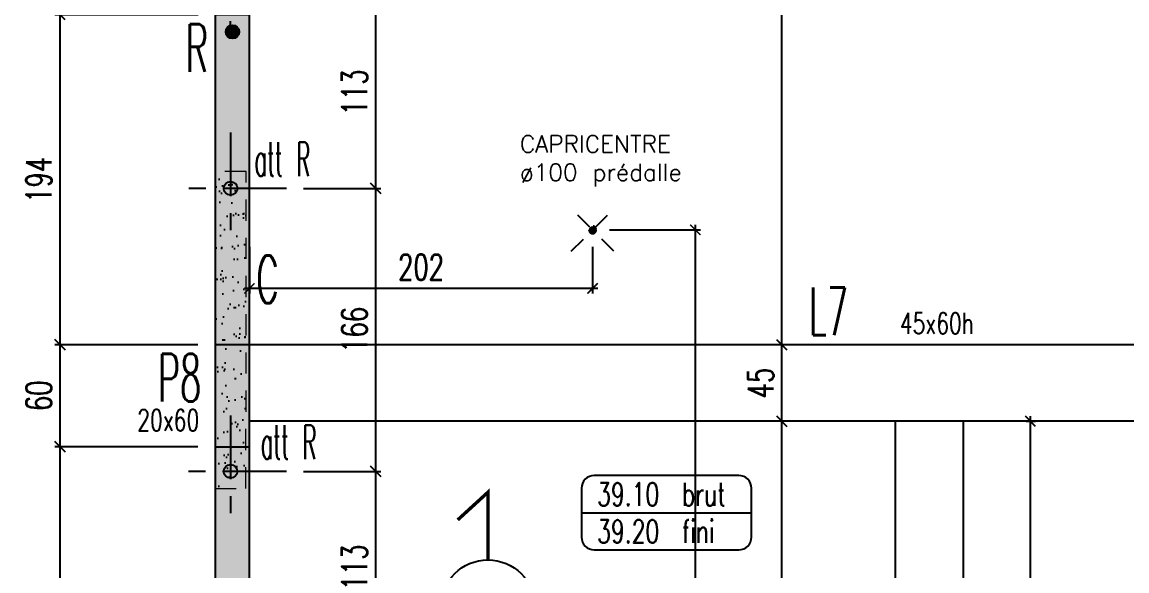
# Model space of a CAD drawing. Extents: x 308 to 787, y -199 to -146.
# Drawn here: x 322.97 to 329.46, y -173.37 to -170.14 of the extents above; entities that cross this region are included whole.
import ezdxf

# ---------------------------------------------------------------- set-up
doc = ezdxf.new("R2010")
doc.units = 0
doc.header["$LTSCALE"] = 0.5
doc.header["$MEASUREMENT"] = 0
for name, pattern in [('AXES2', [1.125, 0.75, -0.125, 0.125, -0.125]), ('CACHE', [0.375, 0.25, -0.125]), ('CONTINU', [0]), ('DISCONTINU2', [0.375, 0.25, -0.125])]:
    doc.linetypes.add(name, pattern=pattern)
doc.layers.get('0').update_dxf_attribs({"linetype": 'CONTINUOUS'})
doc.layers.get('DEFPOINTS').update_dxf_attribs({"linetype": 'CONTINUOUS'})
for name, color, linetype in [('_ SERTI RESERVATION', 210, 'CACHE'), ('AXES', 6, 'AXES2'), ('COTATION', 7, 'CONTINUOUS'), ('ELFOATTR', 7, 'CONTINUOUS'), ('HABILLAGE', 7, 'CONTINUOUS'), ('MURS', 3, 'CONTINUOUS'), ('PLANCHER', 7, 'CONTINUOUS'), ('POCHAGE', 254, 'CONTINUOUS'), ('POTEAUX', 1, 'CONTINUOUS'), ('POUTRES', 2, 'CONTINUOUS'), ('RAID', 1, 'CONTINUOUS'), ('RDC', 7, 'DISCONTINU2'), ('REPERAGE', 4, 'CONTINUOUS'), ('REPERE-CHAI', 4, 'CONTINUOUS'), ('REPERE-POT', 4, 'CONTINUOUS'), ('REPERE-POUT', 4, 'CONTINUOUS'), ('REPERE-RAID', 4, 'CONTINUOUS')]:
    doc.layers.add(name, color=color, linetype=linetype)
doc.styles.add('ROMANS8', font='romans.shx', dxfattribs={"width": 0.7})
doc.styles.get("Standard").update_dxf_attribs({"font": 'txt.shx'})
doc.dimstyles.new('COT50 cm', dxfattribs={"dimtxt": 0.15, "dimasz": 0.06, "dimexe": 0.03, "dimexo": 0.1, "dimgap": 0.05, "dimtad": 1, "dimdec": 0, "dimlfac": 100, "dimzin": 0, "dimdsep": 46, "dimtxsty": 'ROMANS8', "dimblk1": 'OBLIQUE', "dimblk2": 'OBLIQUE', "dimsah": 1, "dimcen": 0.03, "dimdle": 0.03, "dimclrt": 1, "dimadec": 0, "dimazin": 0, "dimtfac": 1, "dimtdec": 0, "dimtmove": 0, "dimatfit": 3, "dimfxl": 0, "dimtolj": 1, "dimtzin": 0, "dimlwd": -1, "dimlwe": -1, "dimarcsym": 0})

# ---------------------------------------------------------------- blocks, each defined once
blk = doc.blocks.new('139')
at = {"layer": 'HABILLAGE', "color": 7}
blk.add_line((-0.6648, 0), (0.6648, 0), dxfattribs=at)
at = {"layer": 'HABILLAGE'}
blk.add_lwpolyline([(-0.5648, -0.291), (0.5648, -0.291, 0.414214), (0.6648, -0.191), (0.6648, 0.191, 0.414214), (0.5648, 0.291), (-0.5648, 0.291, 0.414214), (-0.6648, 0.191), (-0.6648, -0.191, 0.414214)], format="xyb", close=True, dxfattribs=at)
at = {"layer": 'HABILLAGE', "color": 1, "width": 0.7}
for s, p in [('brut', (0.1215, 0.054)), ('fini', (0.1215, -0.237))]:
    blk.add_text(s, height=0.18, dxfattribs=at).set_placement(p)
for tag, p in [('NIVBRUT', (-0.5425, 0.054)), ('NIVFINI', (-0.5425, -0.237))]:
    blk.add_attdef(tag, p, '', height=0.18, dxfattribs=at)
blk = doc.blocks.new('_Oblique')
at = {"layer": 'COTATION', "color": 0, "lineweight": -2}
blk.add_line((-0.5, -0.5), (0.5, 0.5), dxfattribs=at)
blk = doc.blocks.new('*D139')
at = {"layer": 'COTATION', "color": 0, "transparency": 16777216}
for p, q in [((323.9992, -172.6412), (323.1585, -172.6412)), ((323.1885, -177.3963), (323.1885, -172.6112)), ((323.999, -177.3663), (323.1585, -177.3663))]:
    blk.add_line(p, q, dxfattribs=at)
at = {"layer": 'DEFPOINTS', "color": 0, "transparency": 16777216}
for p in [(323.1885, -172.6412), (324.0992, -172.6412), (324.099, -177.3663)]:
    blk.add_point(p, dxfattribs=at)
at = {"layer": 'COTATION', "color": 0, "transparency": 16777216, "xscale": 0.06, "yscale": 0.06, "zscale": 0.06}
for p, rotation in [((323.1885, -172.6412), 90), ((323.1885, -177.3663), 270)]:
    blk.add_blockref('_Oblique', p, dxfattribs=dict(at, rotation=rotation))
at = {"layer": 'COTATION', "color": 1, "transparency": 16777216, "insert": (323.0635, -175.0038), "char_height": 0.15, "attachment_point": 5, "rotation": 90, "style": 'ROMANS8'}
blk.add_mtext('\\A1;473', dxfattribs=at)
blk = doc.blocks.new('*D140')
at = {"layer": 'COTATION', "color": 0, "transparency": 16777216}
for p, q in [((323.9992, -172.0412), (323.1585, -172.0412)), ((323.1885, -172.6712), (323.1885, -172.0112)), ((323.9992, -172.6412), (323.1585, -172.6412))]:
    blk.add_line(p, q, dxfattribs=at)
at = {"layer": 'DEFPOINTS', "color": 0, "transparency": 16777216}
for p in [(323.1885, -172.0412), (324.0992, -172.0412), (324.0992, -172.6412)]:
    blk.add_point(p, dxfattribs=at)
at = {"layer": 'COTATION', "color": 0, "transparency": 16777216, "xscale": 0.06, "yscale": 0.06, "zscale": 0.06}
for p, rotation in [((323.1885, -172.0412), 90), ((323.1885, -172.6412), 270)]:
    blk.add_blockref('_Oblique', p, dxfattribs=dict(at, rotation=rotation))
at = {"layer": 'COTATION', "color": 1, "transparency": 16777216, "insert": (323.0635, -172.3412), "char_height": 0.15, "attachment_point": 5, "rotation": 90, "style": 'ROMANS8'}
blk.add_mtext('\\A1;60', dxfattribs=at)
blk = doc.blocks.new('*D141')
at = {"layer": 'COTATION', "color": 0, "transparency": 16777216}
for p, q in [((323.9997, -170.1007), (323.1585, -170.1007)), ((323.1885, -172.0712), (323.1885, -170.0707)), ((323.9992, -172.0412), (323.1585, -172.0412))]:
    blk.add_line(p, q, dxfattribs=at)
at = {"layer": 'DEFPOINTS', "color": 0, "transparency": 16777216}
for p in [(323.1885, -170.1007), (324.0997, -170.1007), (324.0992, -172.0412)]:
    blk.add_point(p, dxfattribs=at)
at = {"layer": 'COTATION', "color": 0, "transparency": 16777216, "xscale": 0.06, "yscale": 0.06, "zscale": 0.06}
for p, rotation in [((323.1885, -170.1007), 90), ((323.1885, -172.0412), 270)]:
    blk.add_blockref('_Oblique', p, dxfattribs=dict(at, rotation=rotation))
at = {"layer": 'COTATION', "color": 1, "transparency": 16777216, "insert": (323.0635, -171.071), "char_height": 0.15, "attachment_point": 5, "rotation": 90, "style": 'ROMANS8'}
blk.add_mtext('\\A1;194', dxfattribs=at)
blk = doc.blocks.new('*D148')
at = {"layer": 'COTATION', "color": 0, "transparency": 16777216}
for p, q in [((325.0443, -173.9461), (325.0443, -172.7562)), ((324.6192, -172.7862), (325.0743, -172.7862)), ((324.6191, -173.9161), (325.0743, -173.9161))]:
    blk.add_line(p, q, dxfattribs=at)
at = {"layer": 'DEFPOINTS', "color": 0, "transparency": 16777216}
for p in [(324.5192, -172.7862), (325.0443, -172.7862), (324.5191, -173.9161)]:
    blk.add_point(p, dxfattribs=at)
at = {"layer": 'COTATION', "color": 0, "transparency": 16777216, "xscale": 0.06, "yscale": 0.06, "zscale": 0.06}
for p, rotation in [((325.0443, -172.7862), 90), ((325.0443, -173.9161), 270)]:
    blk.add_blockref('_Oblique', p, dxfattribs=dict(at, rotation=rotation))
at = {"layer": 'COTATION', "color": 1, "transparency": 16777216, "insert": (324.9193, -173.3511), "char_height": 0.15, "attachment_point": 5, "rotation": 90, "style": 'ROMANS8'}
blk.add_mtext('\\A1;113', dxfattribs=at)
blk = doc.blocks.new('*D149')
at = {"layer": 'COTATION', "color": 0, "transparency": 16777216}
for p, q in [((324.6194, -171.1213), (325.0743, -171.1213)), ((325.0443, -172.8162), (325.0443, -171.0913)), ((324.6192, -172.7862), (325.0743, -172.7862))]:
    blk.add_line(p, q, dxfattribs=at)
at = {"layer": 'DEFPOINTS', "color": 0, "transparency": 16777216}
for p in [(324.5194, -171.1213), (325.0443, -171.1213), (324.5192, -172.7862)]:
    blk.add_point(p, dxfattribs=at)
at = {"layer": 'COTATION', "color": 0, "transparency": 16777216, "xscale": 0.06, "yscale": 0.06, "zscale": 0.06}
for p, rotation in [((325.0443, -171.1213), 90), ((325.0443, -172.7862), 270)]:
    blk.add_blockref('_Oblique', p, dxfattribs=dict(at, rotation=rotation))
at = {"layer": 'COTATION', "color": 1, "transparency": 16777216, "insert": (324.9193, -171.9537), "char_height": 0.15, "attachment_point": 5, "rotation": 90, "style": 'ROMANS8'}
blk.add_mtext('\\A1;166', dxfattribs=at)
blk = doc.blocks.new('*D150')
at = {"layer": 'COTATION', "color": 0, "transparency": 16777216}
for p, q in [((325.0443, -171.1513), (325.0443, -169.9613)), ((324.6194, -169.9913), (325.0743, -169.9913)), ((324.6194, -171.1213), (325.0743, -171.1213))]:
    blk.add_line(p, q, dxfattribs=at)
at = {"layer": 'DEFPOINTS', "color": 0, "transparency": 16777216}
for p in [(324.5194, -169.9913), (325.0443, -169.9913), (324.5194, -171.1213)]:
    blk.add_point(p, dxfattribs=at)
at = {"layer": 'COTATION', "color": 0, "transparency": 16777216, "xscale": 0.06, "yscale": 0.06, "zscale": 0.06}
for p, rotation in [((325.0443, -169.9913), 90), ((325.0443, -171.1213), 270)]:
    blk.add_blockref('_Oblique', p, dxfattribs=dict(at, rotation=rotation))
at = {"layer": 'COTATION', "color": 1, "transparency": 16777216, "insert": (324.9193, -170.5563), "char_height": 0.15, "attachment_point": 5, "rotation": 90, "style": 'ROMANS8'}
blk.add_mtext('\\A1;113', dxfattribs=at)
blk = doc.blocks.new('*D162')
at = {"layer": 'COTATION', "color": 0, "transparency": 16777216}
for p, q in [((327.4867, -172.4914), (327.402, -172.4914)), ((327.432, -174.8863), (327.432, -172.4614)), ((327.44, -174.8563), (327.402, -174.8563))]:
    blk.add_line(p, q, dxfattribs=at)
at = {"layer": 'DEFPOINTS', "color": 0, "transparency": 16777216}
for p in [(327.432, -172.4914), (327.5867, -172.4914), (327.54, -174.8563)]:
    blk.add_point(p, dxfattribs=at)
at = {"layer": 'COTATION', "color": 0, "transparency": 16777216, "xscale": 0.06, "yscale": 0.06, "zscale": 0.06}
for p, rotation in [((327.432, -172.4914), 90), ((327.432, -174.8563), 270)]:
    blk.add_blockref('_Oblique', p, dxfattribs=dict(at, rotation=rotation))
at = {"layer": 'COTATION', "color": 1, "transparency": 16777216, "insert": (327.307, -173.6738), "char_height": 0.15, "attachment_point": 5, "rotation": 90, "style": 'ROMANS8'}
blk.add_mtext('\\A1;236', dxfattribs=at)
blk = doc.blocks.new('*D163')
at = {"layer": 'COTATION', "color": 0, "transparency": 16777216}
for p, q in [((327.6382, -172.0414), (327.402, -172.0414)), ((327.432, -172.5214), (327.432, -172.0114)), ((327.4867, -172.4914), (327.402, -172.4914))]:
    blk.add_line(p, q, dxfattribs=at)
at = {"layer": 'DEFPOINTS', "color": 0, "transparency": 16777216}
for p in [(327.432, -172.0414), (327.7382, -172.0414), (327.5867, -172.4914)]:
    blk.add_point(p, dxfattribs=at)
at = {"layer": 'COTATION', "color": 0, "transparency": 16777216, "xscale": 0.06, "yscale": 0.06, "zscale": 0.06}
for p, rotation in [((327.432, -172.0414), 90), ((327.432, -172.4914), 270)]:
    blk.add_blockref('_Oblique', p, dxfattribs=dict(at, rotation=rotation))
at = {"layer": 'COTATION', "color": 1, "transparency": 16777216, "insert": (327.307, -172.2664), "char_height": 0.15, "attachment_point": 5, "rotation": 90, "style": 'ROMANS8'}
blk.add_mtext('\\A1;45', dxfattribs=at)
blk = doc.blocks.new('*D164')
at = {"layer": 'COTATION', "color": 0, "transparency": 16777216}
for p, q in [((327.669, -166.1413), (327.402, -166.1413)), ((327.432, -172.0714), (327.432, -166.1113)), ((327.6382, -172.0414), (327.402, -172.0414))]:
    blk.add_line(p, q, dxfattribs=at)
at = {"layer": 'DEFPOINTS', "color": 0, "transparency": 16777216}
for p in [(327.432, -166.1413), (327.769, -166.1413), (327.7382, -172.0414)]:
    blk.add_point(p, dxfattribs=at)
at = {"layer": 'COTATION', "color": 0, "transparency": 16777216, "xscale": 0.06, "yscale": 0.06, "zscale": 0.06}
for p, rotation in [((327.432, -166.1413), 90), ((327.432, -172.0414), 270)]:
    blk.add_blockref('_Oblique', p, dxfattribs=dict(at, rotation=rotation))
at = {"layer": 'COTATION', "color": 1, "transparency": 16777216, "insert": (327.307, -169.0913), "char_height": 0.15, "attachment_point": 5, "rotation": 90, "style": 'ROMANS8'}
blk.add_mtext('\\A1;590', dxfattribs=at)
blk = doc.blocks.new('*D174')
at = {"layer": 'COTATION', "color": 0, "transparency": 16777216}
for p, q in [((328.8688, -172.4914), (328.9238, -172.4914)), ((328.8938, -175.0963), (328.8938, -172.4614)), ((328.6818, -175.0663), (328.9238, -175.0663))]:
    blk.add_line(p, q, dxfattribs=at)
at = {"layer": 'DEFPOINTS', "color": 0, "transparency": 16777216}
for p in [(328.7688, -172.4914), (328.8938, -172.4914), (328.5818, -175.0663)]:
    blk.add_point(p, dxfattribs=at)
at = {"layer": 'COTATION', "color": 0, "transparency": 16777216, "xscale": 0.06, "yscale": 0.06, "zscale": 0.06}
for p, rotation in [((328.8938, -172.4914), 90), ((328.8938, -175.0663), 270)]:
    blk.add_blockref('_Oblique', p, dxfattribs=dict(at, rotation=rotation))
at = {"layer": 'COTATION', "color": 1, "transparency": 16777216, "insert": (328.7688, -173.7788), "char_height": 0.15, "attachment_point": 5, "rotation": 90, "style": 'ROMANS8'}
blk.add_mtext('\\A1;257', dxfattribs=at)
blk = doc.blocks.new('A$C6B096A38')
at = {"layer": 'POCHAGE'}
h = blk.add_hatch(dxfattribs=at)
h.set_pattern_fill('AR-SAND', color=0, scale=0.07)
h.set_pattern_definition([(37.5, (-513.79323, 160.44126), (-0.004409535, 0.134877664), [0, -0.1064, 0, -0.119, 0, -0.11375]), (7.5, (-513.79323, 160.44126), (0.12388437, 0.197550225), [0, -0.0574, 0, -0.0959, 0, -0.03675]), (327.5, (-513.87933, 160.44126), (0.21798993, 0.000396134), [0, -0.035, 0, -0.126, 0, -0.1645]), (317.5, (-513.87933, 160.44126), (0.21042886, 0.06143729), [0, -0.0175, 0, -0.0826, 0, -0.0945])])
h.paths.add_polyline_path([(-21.8143, -10.58), (-21.9966, -10.58), (-21.9966, -12.4448), (-21.8145, -12.445)])
at = {"layer": 'AXES', "color": 1}
for p, q in [((-21.9069, -9.2211), (-21.9069, -9.8789)), ((-21.9053, -10.3511), (-21.9053, -11.0089)), ((-21.5764, -10.68), (-22.2342, -10.68)), ((-21.9056, -12.016), (-21.9056, -12.6738)), ((-21.5767, -12.3449), (-22.2344, -12.3449))]:
    blk.add_line(p, q, dxfattribs=at)
at = {"layer": 'RAID'}
for centre in [(-21.9053, -10.68), (-21.9056, -12.3449)]:
    blk.add_circle(centre, 0.04, dxfattribs=at)
at = {"layer": 'RDC', "linetype": 'CACHE', "lineweight": 15}
blk.add_lwpolyline([(-21.8143, -10.58), (-21.9966, -10.58), (-21.9966, -12.4448), (-21.8145, -12.445)], close=True, dxfattribs=at)
blk = doc.blocks.new('Ldouille')
h = blk.add_hatch(color=256)
h.dxf.hatch_style = 1
h.paths.add_polyline_path([(8.8, 0, 1), (-8.8, 0, 1)])
for p, q in [((-50, 50), (50, -50)), ((50, 50), (-50, -50))]:
    blk.add_line(p, q)
blk.add_circle((0, 0), 8.82)
at = {"layer": 'ELFOATTR', "flags": 11}
for tag, p in [('LUM', (45.3, -4.4, 0)), ('NOM', (45.3, -21.2, 0))]:
    blk.add_attdef(tag, p, '', height=10, dxfattribs=at)
blk = doc.blocks.new('_ArchTick')
at = {"color": 0, "linetype": 'ByBlock', "const_width": 0.15}
blk.add_lwpolyline([(-0.5, -0.5), (0.5, 0.5)], dxfattribs=at)
blk = doc.blocks.new('*D1033')
at = {"layer": '_ SERTI RESERVATION', "color": 0, "linetype": 'CONTINU', "transparency": 16777216}
for p, q in [((324.3018, -171.4652), (324.3018, -171.7397)), ((326.3191, -171.4654), (326.3191, -171.7397)), ((326.3491, -171.7097), (324.2718, -171.7097))]:
    blk.add_line(p, q, dxfattribs=at)
at = {"layer": 'DEFPOINTS', "color": 0, "linetype": 'CONTINU', "transparency": 16777216}
for p in [(324.3018, -171.3652), (326.3191, -171.3654), (324.3018, -171.7097)]:
    blk.add_point(p, dxfattribs=at)
at = {"layer": '_ SERTI RESERVATION', "color": 0, "linetype": 'CONTINU', "transparency": 16777216, "xscale": 0.06, "yscale": 0.06, "zscale": 0.06, "rotation": 180}
blk.add_blockref('_ArchTick', (324.3018, -171.7097), dxfattribs=at)
at = {"layer": '_ SERTI RESERVATION', "color": 0, "linetype": 'CONTINU', "transparency": 16777216, "xscale": 0.06, "yscale": 0.06, "zscale": 0.06}
blk.add_blockref('_ArchTick', (326.3191, -171.7097), dxfattribs=at)
at = {"layer": '_ SERTI RESERVATION', "linetype": 'CONTINU', "transparency": 16777216, "insert": (325.3105, -171.5847), "char_height": 0.15, "attachment_point": 5, "style": 'ROMANS8'}
blk.add_mtext('\\A1;202', dxfattribs=at)
blk = doc.blocks.new('*D1034')
at = {"layer": '_ SERTI RESERVATION', "color": 0, "linetype": 'CONTINU', "transparency": 16777216}
for p, q in [((326.923, -171.3354), (326.923, -177.4963)), ((326.4191, -171.3654), (326.953, -171.3654)), ((326.4191, -177.4663), (326.953, -177.4663))]:
    blk.add_line(p, q, dxfattribs=at)
at = {"layer": 'DEFPOINTS', "color": 0, "linetype": 'CONTINU', "transparency": 16777216}
for p in [(326.3191, -171.3654), (326.3191, -177.4663), (326.923, -177.4663)]:
    blk.add_point(p, dxfattribs=at)
at = {"layer": '_ SERTI RESERVATION', "color": 0, "linetype": 'CONTINU', "transparency": 16777216, "xscale": 0.06, "yscale": 0.06, "zscale": 0.06}
for p, rotation in [((326.923, -171.3654), 90), ((326.923, -177.4663), 270)]:
    blk.add_blockref('_ArchTick', p, dxfattribs=dict(at, rotation=rotation))
at = {"layer": '_ SERTI RESERVATION', "linetype": 'CONTINU', "transparency": 16777216, "insert": (326.798, -174.5527), "char_height": 0.15, "attachment_point": 5, "rotation": 90, "style": 'ROMANS8'}
blk.add_mtext('\\A1;610', dxfattribs=at)
blk = doc.blocks.new('*D1142')
at = {"layer": '_ SERTI RESERVATION', "color": 0, "linetype": 'CONTINU', "transparency": 16777216}
for p, q in [((330.6081, -171.3063), (330.6081, -168.7987)), ((328.8773, -168.8287), (330.6381, -168.8287)), ((331.4562, -171.2763), (330.5781, -171.2763))]:
    blk.add_line(p, q, dxfattribs=at)
at = {"layer": 'DEFPOINTS', "color": 0, "linetype": 'CONTINU', "transparency": 16777216}
for p in [(328.7773, -168.8287), (330.6081, -168.8287), (331.5562, -171.2763)]:
    blk.add_point(p, dxfattribs=at)
at = {"layer": '_ SERTI RESERVATION', "color": 0, "linetype": 'CONTINU', "transparency": 16777216, "xscale": 0.06, "yscale": 0.06, "zscale": 0.06}
for p, rotation in [((330.6081, -168.8287), 90), ((330.6081, -171.2763), 270)]:
    blk.add_blockref('_ArchTick', p, dxfattribs=dict(at, rotation=rotation))
at = {"layer": '_ SERTI RESERVATION', "linetype": 'CONTINU', "transparency": 16777216, "insert": (330.4831, -170.0525), "char_height": 0.15, "attachment_point": 5, "rotation": 90, "style": 'ROMANS8'}
blk.add_mtext('\\A1;245', dxfattribs=at)

msp = doc.modelspace()

# ---------------------------------------------------------------- hatches: boundary and pattern name
at = {"layer": 'POCHAGE'}
h = msp.add_hatch(color=256, dxfattribs=at)
h.dxf.hatch_style = 1
h.paths.add_polyline_path([(324.3019, -170.1005), (324.0996, -170.1005), (324.0995, -172.0413), (324.3017, -172.0413)])
h.paths.add_polyline_path([(324.1619, -170.2005, -1), (324.2419, -170.2005, -1)], flags=16)
h = msp.add_hatch(color=256, dxfattribs=at)
h.dxf.hatch_style = 1
h.paths.add_polyline_path([(324.0994, -177.3662), (324.3012, -177.3662), (324.3017, -172.6413), (324.0995, -172.6413)])
at = {"layer": 'POTEAUX'}
h = msp.add_hatch(color=256, dxfattribs=at)
h.dxf.hatch_style = 1
h.paths.add_polyline_path([(324.3017, -172.0413), (324.0995, -172.0413), (324.0995, -172.6413), (324.3017, -172.6413)])
at = {"layer": 'RAID'}
msp.add_hatch(color=256, dxfattribs=at).paths.add_polyline_path([(324.1619, -170.2005, 1), (324.2419, -170.2005, 1)])

# ---------------------------------------------------------------- linework, layer by layer
at = {"layer": 'MURS'}
msp.add_lwpolyline([(339.0159, -177.4701), (331.7362, -177.4663), (331.7362, -173.9313), (331.5561, -173.9313), (331.5561, -177.4663), (324.3012, -177.4663), (324.3019, -170.1005), (324.0996, -170.1005), (324.0994, -177.6662), (347.324, -177.6662), (347.324, -177.4662)], dxfattribs=at)
at = {"layer": 'PLANCHER', "color": 1, "const_width": 0.02}
msp.add_lwpolyline([(325.7035, -173.3072), (325.7035, -172.9091), (325.5264, -173.0714)], dxfattribs=at)
at = {"layer": 'PLANCHER', "color": 1}
msp.add_circle((325.7035, -173.5828), 0.2757, dxfattribs=at)
at = {"layer": 'POTEAUX'}
msp.add_lwpolyline([(324.3017, -172.0413), (324.0995, -172.0413), (324.0995, -172.6413), (324.3017, -172.6413)], close=True, dxfattribs=at)
at = {"layer": 'POUTRES'}
for p, q in [((331.5212, -172.0414), (324.2994, -172.0414)), ((331.5212, -172.4914), (324.2994, -172.4914)), ((328.0992, -177.4663), (328.0992, -172.4914)), ((328.4992, -177.4663), (328.4992, -172.4914))]:
    msp.add_line(p, q, dxfattribs=at)
at = {"layer": 'RAID'}
msp.add_circle((324.2019, -170.2005), 0.04, dxfattribs=at)

# ---------------------------------------------------------------- block references
at = {"layer": '_ SERTI RESERVATION', "xscale": -0.002500000019839044, "yscale": 0.002500000019839044, "zscale": 0.003999999999999999, "rotation": 180}
msp.add_blockref('Ldouille', (326.3191, -171.3654), dxfattribs=at)
at = {"layer": 'HABILLAGE', "color": 1, "xscale": 0.7521624, "yscale": 0.7521624, "zscale": 0.7521624}
msp.add_blockref('139', (326.7538, -173.0292), dxfattribs=at).add_auto_attribs({'NIVBRUT': '39.10', 'NIVFINI': '39.20'})
at = {"layer": 'RDC'}
msp.add_blockref('A$C6B096A38', (346.0959, -160.4413), dxfattribs=at)

# ---------------------------------------------------------------- texts
at = {"layer": '_ SERTI RESERVATION', "linetype": 'ByBlock', "insert": (325.8921, -170.8102), "char_height": 0.1, "attachment_point": 1}
msp.add_mtext_dynamic_manual_height_columns('CAPRICENTRE\\Pø100 prédalle', width=1.472691, gutter_width=7.9227, heights=[0], dxfattribs=at)
at = {"layer": 'REPERAGE', "color": 1, "style": 'ROMANS8', "width": 0.7}
msp.add_text(' 45x60h', height=0.125, dxfattribs=at).set_placement((328.0654, -171.9777))
at = {"layer": 'REPERE-CHAI', "color": 4, "width": 0.519}
msp.add_text('C', height=0.28, dxfattribs=at).set_placement((324.3427, -171.7964))
at = {"layer": 'REPERE-POT', "color": 4, "width": 0.519}
msp.add_text('P8', height=0.28, dxfattribs=at).set_placement((323.7629, -172.3755))
at = {"layer": 'REPERE-POT', "color": 1, "style": 'ROMANS8', "width": 0.7}
msp.add_text('20x60', height=0.125, dxfattribs=at).set_placement((323.6427, -172.5469))
at = {"layer": 'REPERE-POUT', "width": 0.519}
msp.add_text('L7', height=0.28, dxfattribs=at).set_placement((327.5907, -171.9853))
at = {"layer": 'REPERE-RAID', "color": 4}
for s, height, width, p in [('R', 0.28, 0.519, (323.9272, -170.4353)), ('att R', 0.2, 0.45, (324.3321, -171.0498)), ('att R', 0.2, 0.45, (324.3683, -172.7147))]:
    msp.add_text(s, height=height, dxfattribs=dict(at, width=width)).set_placement(p)

# ---------------------------------------------------------------- dimensions: what is measured, and where the dimension line sits
at = {"layer": '_ SERTI RESERVATION', "linetype": 'CONTINU'}
dim = msp.add_linear_dim(base=(330.6081, -168.8287), p1=(331.5562, -171.2763), p2=(328.7773, -168.8287), angle=90, dimstyle='COT50 cm', override={"dimblk": 'ArchTick', "dimsah": 0, "dimclrt": 256, "dimfxl": 3}, dxfattribs=at)
dim.commit()
dim.dimension.update_dxf_attribs({"geometry": '*D1142', "text_midpoint": (330.4831, -170.0525)})
dim = msp.add_linear_dim(base=(326.923, -177.4663), p1=(326.3191, -171.3654), p2=(326.3191, -177.4663), angle=90, dimstyle='COT50 cm', override={"dimblk": 'ArchTick', "dimsah": 0, "dimclrt": 256, "dimfxl": 3}, dxfattribs=at)
dim.commit()
dim.dimension.update_dxf_attribs({"geometry": '*D1034', "text_midpoint": (326.923, -174.5527), "dimtype": 160})
dim = msp.add_linear_dim(base=(324.3018, -171.7097), p1=(326.3191, -171.3654), p2=(324.3018, -171.3652), dimstyle='COT50 cm', override={"dimblk": 'ArchTick', "dimsah": 0, "dimclrt": 256, "dimfxl": 3}, dxfattribs=at)
dim.commit()
dim.dimension.update_dxf_attribs({"geometry": '*D1033', "text_midpoint": (325.3105, -171.5847)})
at = {"layer": 'COTATION'}
for base, p1, p2, picture, middle in [((327.432, -166.1413), (327.7382, -172.0414), (327.769, -166.1413), '*D164', (327.307, -169.0913)), ((325.0443, -169.9913), (324.5194, -171.1213), (324.5194, -169.9913), '*D150', (324.9193, -170.5563)), ((323.1885, -170.1007), (324.0992, -172.0412), (324.0997, -170.1007), '*D141', (323.0635, -171.071)), ((325.0443, -171.1213), (324.5192, -172.7862), (324.5194, -171.1213), '*D149', (324.9193, -171.9537)), ((323.1885, -172.0412), (324.0992, -172.6412), (324.0992, -172.0412), '*D140', (323.0635, -172.3412)), ((327.432, -172.0414), (327.5867, -172.4914), (327.7382, -172.0414), '*D163', (327.307, -172.2664)), ((327.432, -172.4914), (327.54, -174.8563), (327.5867, -172.4914), '*D162', (327.307, -173.6738)), ((328.8938, -172.4914), (328.5818, -175.0663), (328.7688, -172.4914), '*D174', (328.7688, -173.7788)), ((323.1885, -172.6412), (324.099, -177.3663), (324.0992, -172.6412), '*D139', (323.0635, -175.0038)), ((325.0443, -172.7862), (324.5191, -173.9161), (324.5192, -172.7862), '*D148', (324.9193, -173.3511))]:
    dim = msp.add_linear_dim(base=base, p1=p1, p2=p2, angle=90, dimstyle='COT50 cm', override={"dimtmove": 1}, dxfattribs=at)
    dim.commit()
    dim.dimension.update_dxf_attribs({"geometry": picture, "text_midpoint": middle})

doc.saveas('drawing.dxf')
